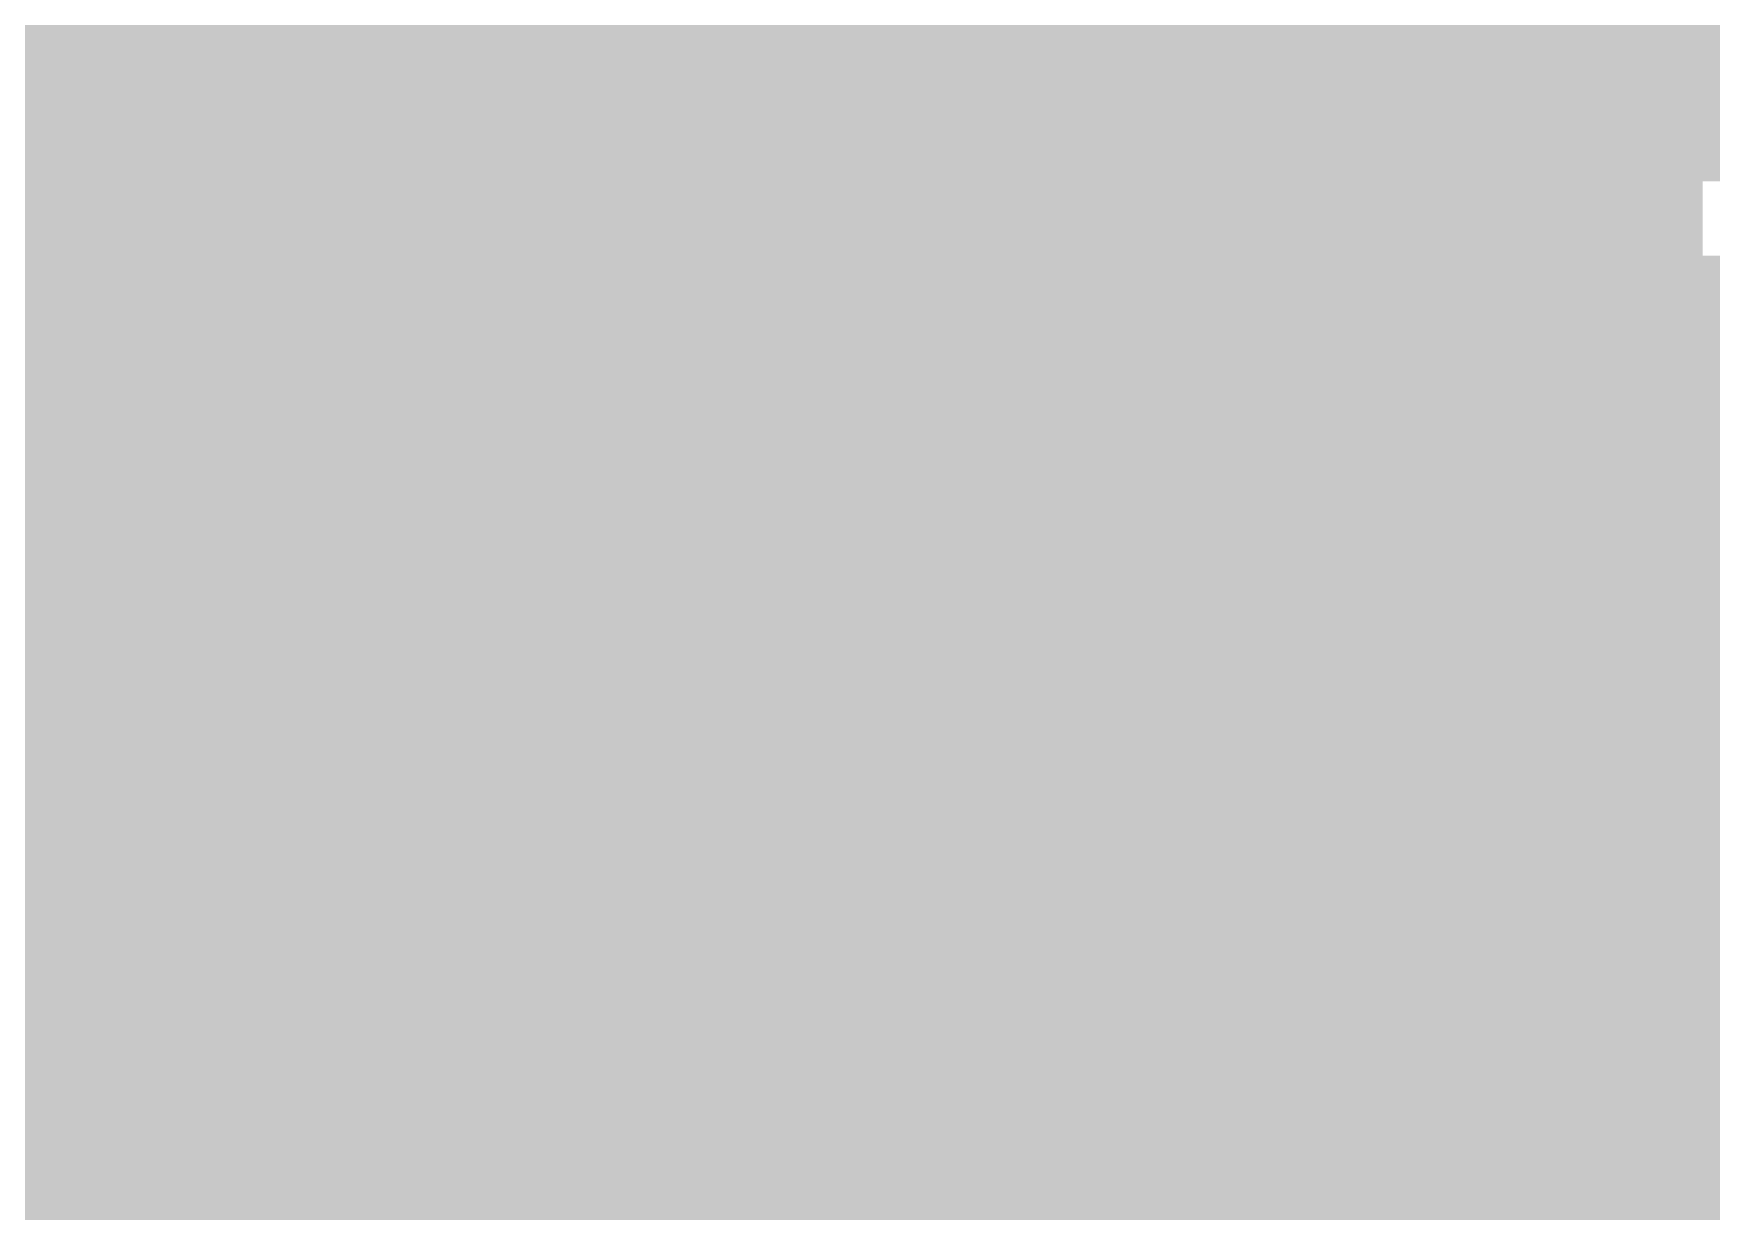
# Model space of a CAD drawing. Extents: x -6 to 196, y -52 to 46.
# Drawn here: x 8.12 to 16.73, y 6.78 to 12.82 of the extents above; entities that cross this region are included whole.
import ezdxf

# ---------------------------------------------------------------- set-up
doc = ezdxf.new("R2010")
doc.units = 0
doc.header["$MEASUREMENT"] = 0
doc.layers.get('0').update_dxf_attribs({"linetype": 'CONTINUOUS'})
for name, color, linetype in [('22-304-1_BOT', 7, 'CONTINUOUS'), ('22-304-1_DRD', 7, 'CONTINUOUS'), ('22-304-1_GND', 6, 'CONTINUOUS'), ('22-304-1_IN1', 4, 'CONTINUOUS'), ('22-304-1_SMB', 3, 'CONTINUOUS'), ('22-304-1_SMT', 5, 'CONTINUOUS'), ('22-304-1_SPT', 10, 'CONTINUOUS'), ('22-304-1_SST', 14, 'CONTINUOUS'), ('22-304-1_TOP', 9, 'CONTINUOUS'), ('THRUHOLE_TAP', 13, 'CONTINUOUS')]:
    doc.layers.add(name, color=color, linetype=linetype)

# ---------------------------------------------------------------- blocks, each defined once
blk = doc.blocks.new('ROUND_52')
at = {"const_width": 0.35052}
blk.add_lwpolyline([(-0.17526, 0, 1), (0.17526, 0, 1)], format="xyb", close=True, dxfattribs=at)
blk = doc.blocks.new('ROUND_57')
at = {"const_width": 0.35052}
blk.add_lwpolyline([(-0.17526, 0, 1), (0.17526, 0, 1)], format="xyb", close=True, dxfattribs=at)
blk = doc.blocks.new('ROUND_81')
at = {"const_width": 0.50038}
blk.add_lwpolyline([(-0.25019, 0, 1), (0.25019, 0, 1)], format="xyb", close=True, dxfattribs=at)
blk = doc.blocks.new('ROUND_82')
at = {"const_width": 0.50038}
blk.add_lwpolyline([(-0.25019, 0, 1), (0.25019, 0, 1)], format="xyb", close=True, dxfattribs=at)
blk = doc.blocks.new('ROUND_86')
at = {"const_width": 0.50038}
blk.add_lwpolyline([(-0.25019, 0, 1), (0.25019, 0, 1)], format="xyb", close=True, dxfattribs=at)
blk = doc.blocks.new('RECTANGLE_38')
blk.add_solid([(2.16027, 1.49987), (2.16027, -1.49987), (-2.16027, 1.49987), (-2.16027, -1.49987)])
blk = doc.blocks.new('RECTANGLE_39')
blk.add_solid([(0.22479, 0.82423), (0.22479, -0.82423), (-0.22479, 0.82423), (-0.22479, -0.82423)])
blk = doc.blocks.new('ROUND_88')
at = {"const_width": 0.10033}
blk.add_lwpolyline([(-0.050164, 0, 1), (0.050164, 0, 1)], format="xyb", close=True, dxfattribs=at)

msp = doc.modelspace()

# ---------------------------------------------------------------- linework, layer by layer
at = {"layer": '22-304-1_BOT', "const_width": 0.254}
for points in [[(15.9512, 43.942), (15.9512, -4.064)], [(16.1798, 43.942), (16.1798, -4.064)], [(16.4084, 43.942), (16.4084, -4.064)], [(13.4366, 38.58514), (13.4366, -1.46304)], [(13.6652, 38.58006), (13.6652, -1.46304)], [(13.8938, 38.61308), (13.8938, -1.46304)], [(14.1224, 32.67202), (14.1224, 6.2611)], [(14.351, 32.51962), (14.351, 6.5278)], [(16.51, 31.877), (16.51, -4.064)], [(9.0932, 23.66264), (9.0932, -1.49098)], [(8.8646, 23.42642), (8.8646, -1.57226)], [(14.5796, 20.04568), (14.5796, 6.62686)], [(13.208, 19.87296), (13.208, -1.46304)], [(10.4648, 19.72818), (10.4648, -1.90754)], [(15.7226, 19.71802), (15.7226, -4.064)], [(14.8082, 19.6723), (14.8082, 6.63956)], [(9.3218, 19.51736), (9.3218, -1.46304)], [(10.2362, 19.51736), (10.2362, -1.95072)], [(15.0368, 19.54784), (15.0368, 6.57352)], [(15.2654, 19.51736), (15.2654, 6.38556)], [(15.494, 19.56562), (15.494, -4.064)], [(9.5504, 19.37766), (9.5504, -1.4859)], [(9.779, 19.33956), (9.779, -1.55956)], [(10.0076, 19.37766), (10.0076, -1.69926)], [(12.9794, 16.09344), (12.9794, -1.46304)], [(12.065, 15.9512), (12.065, 6.25094)], [(12.7508, 15.90548), (12.7508, 5.969)], [(12.2936, 15.8496), (12.2936, 6.25602)], [(12.5222, 15.8369), (12.5222, 6.17728)], [(8.636, 15.68196), (8.636, 6.03504)], [(10.6934, 15.58036), (10.6934, -1.6764)], [(8.4074, 15.51178), (8.4074, 6.20268)], [(8.1788, 15.45336), (8.1788, 6.2611)], [(11.8364, 15.45844), (11.8364, 6.16204)], [(10.922, 15.3162), (10.922, -1.54686)], [(11.1506, 15.2146), (11.1506, -1.47828)], [(11.6078, 15.27048), (11.6078, 5.92836)], [(11.3792, 15.2019), (11.3792, -1.46558)], [(16.51, 12.8524), (-3.937, 12.8524)], [(16.51, 12.6238), (-3.937, 12.6238)], [(16.51, 12.3952), (-3.937, 12.3952)], [(16.51, 12.1666), (-3.937, 12.1666)], [(16.51, 11.938), (-3.937, 11.938)], [(16.51, 11.7094), (-3.937, 11.7094)], [(16.51, 11.4808), (-3.937, 11.4808)], [(16.51, 11.2522), (-3.937, 11.2522)], [(16.51, 11.0236), (-3.937, 11.0236)], [(16.51, 10.795), (-3.937, 10.795)], [(16.51, 10.5664), (-3.937, 10.5664)], [(16.51, 10.3378), (-3.937, 10.3378)], [(16.51, 10.1092), (-3.937, 10.1092)], [(16.51, 9.8806), (-3.937, 9.8806)], [(16.51, 9.652), (-3.937, 9.652)], [(16.51, 9.4234), (-3.937, 9.4234)], [(16.51, 9.1948), (-3.937, 9.1948)], [(16.51, 8.9662), (-3.937, 8.9662)], [(16.51, 8.7376), (-3.937, 8.7376)], [(16.51, 8.509), (-3.937, 8.509)], [(16.51, 8.2804), (-3.937, 8.2804)], [(16.51, 8.0518), (-3.937, 8.0518)], [(16.51, 7.8232), (-3.937, 7.8232)], [(16.51, 7.5946), (-3.937, 7.5946)], [(16.51, 7.366), (-3.937, 7.366)], [(16.51, 7.1374), (-3.937, 7.1374)], [(16.51, 6.9088), (5.4737, 6.9088)], [(16.51, 6.6802), (5.6515, 6.6802)]]:
    msp.add_lwpolyline(points, dxfattribs=at)
at = {"layer": '22-304-1_DRD', "const_width": 0.254}
for points in [[(8.128, 12.446), (7.747, 12.065)], [(8.636, 12.446), (8.128, 12.446)], [(9.017, 12.065), (8.636, 12.446)], [(9.779, 12.446), (9.398, 12.065)], [(10.287, 12.446), (9.779, 12.446)], [(10.668, 12.065), (10.287, 12.446)], [(11.557, 12.446), (11.176, 12.065)], [(12.065, 12.446), (11.557, 12.446)], [(12.446, 12.065), (12.065, 12.446)], [(13.081, 12.446), (12.7, 12.065)], [(13.589, 12.446), (13.081, 12.446)], [(13.97, 12.065), (13.589, 12.446)], [(14.605, 12.446), (14.224, 12.065)], [(15.113, 12.446), (14.605, 12.446)], [(15.494, 12.065), (15.113, 12.446)], [(9.017, 11.557), (9.017, 12.065)], [(9.398, 12.065), (9.398, 11.557)], [(10.668, 11.557), (10.668, 12.065)], [(11.176, 12.065), (11.176, 11.557)], [(12.446, 11.557), (12.446, 12.065)], [(12.7, 12.065), (12.7, 11.557)], [(13.97, 11.557), (13.97, 12.065)], [(14.224, 12.065), (14.224, 11.557)], [(15.494, 11.557), (15.494, 12.065)], [(7.747, 11.557), (8.128, 11.176)], [(8.636, 11.176), (9.017, 11.557)], [(9.398, 11.557), (9.779, 11.176)], [(10.287, 11.176), (10.668, 11.557)], [(11.176, 11.557), (11.557, 11.176)], [(12.065, 11.176), (12.446, 11.557)], [(12.7, 11.557), (13.081, 11.176)], [(13.589, 11.176), (13.97, 11.557)], [(14.224, 11.557), (14.605, 11.176)], [(15.113, 11.176), (15.494, 11.557)], [(8.128, 11.176), (8.636, 11.176)], [(9.779, 11.176), (10.287, 11.176)], [(11.557, 11.176), (12.065, 11.176)], [(13.081, 11.176), (13.589, 11.176)], [(14.605, 11.176), (15.113, 11.176)], [(8.128, 10.414), (7.747, 10.033)], [(8.636, 10.414), (8.128, 10.414)], [(9.017, 10.033), (8.636, 10.414)], [(9.779, 10.414), (9.398, 10.033)], [(10.287, 10.414), (9.779, 10.414)], [(10.668, 10.033), (10.287, 10.414)], [(11.557, 10.414), (11.176, 10.033)], [(12.065, 10.414), (11.557, 10.414)], [(12.446, 10.033), (12.065, 10.414)], [(13.081, 10.414), (12.7, 10.033)], [(13.589, 10.414), (13.081, 10.414)], [(13.97, 10.033), (13.589, 10.414)], [(14.605, 10.414), (14.224, 10.033)], [(15.113, 10.414), (14.605, 10.414)], [(15.494, 10.033), (15.113, 10.414)], [(9.017, 9.525), (9.017, 10.033)], [(9.398, 10.033), (9.398, 9.525)], [(10.668, 9.525), (10.668, 10.033)], [(11.176, 10.033), (11.176, 9.525)], [(12.446, 9.525), (12.446, 10.033)], [(12.7, 10.033), (12.7, 9.525)], [(13.97, 9.525), (13.97, 10.033)], [(14.224, 10.033), (14.224, 9.525)], [(15.494, 9.525), (15.494, 10.033)], [(7.747, 9.525), (8.128, 9.144)], [(8.636, 9.144), (9.017, 9.525)], [(9.398, 9.525), (9.779, 9.144)], [(10.287, 9.144), (10.668, 9.525)], [(11.176, 9.525), (11.557, 9.144)], [(12.065, 9.144), (12.446, 9.525)], [(12.7, 9.525), (13.081, 9.144)], [(13.589, 9.144), (13.97, 9.525)], [(14.224, 9.525), (14.605, 9.144)], [(15.113, 9.144), (15.494, 9.525)], [(8.128, 9.144), (8.636, 9.144)], [(9.779, 9.144), (10.287, 9.144)], [(11.557, 9.144), (12.065, 9.144)], [(13.081, 9.144), (13.589, 9.144)], [(14.605, 9.144), (15.113, 9.144)], [(14.351, 8.37946), (13.97, 7.99846)], [(14.859, 8.37946), (14.351, 8.37946)], [(15.24, 7.99846), (14.859, 8.37946)], [(13.97, 7.99846), (13.97, 7.49046)], [(15.24, 7.49046), (15.24, 7.99846)], [(13.97, 7.49046), (14.351, 7.10946)], [(14.859, 7.10946), (15.24, 7.49046)], [(14.351, 7.10946), (14.859, 7.10946)]]:
    msp.add_lwpolyline(points, dxfattribs=at)
at = {"layer": '22-304-1_IN1', "const_width": 0.254}
for points in [[(8.1788, 14.04874), (8.1788, 12.45616)], [(8.4074, 14.04874), (8.4074, 12.48664)], [(8.636, 14.04874), (8.636, 12.43838)], [(8.8646, 14.04874), (8.8646, 12.28344)], [(9.0932, 14.04874), (9.0932, 4.318)], [(9.3218, 14.04874), (9.3218, 4.318)], [(9.5504, 14.04874), (9.5504, 12.28344)], [(9.779, 14.04874), (9.779, 12.43838)], [(10.0076, 14.04874), (10.0076, 12.48664)], [(10.2362, 14.04874), (10.2362, 12.45616)], [(10.414, 14.04874), (10.414, 12.3698)], [(11.176, 14.04874), (11.176, 12.192)], [(11.4046, 14.04874), (11.4046, 12.35202)], [(11.6332, 14.04874), (11.6332, 12.46378)], [(11.8618, 14.04874), (11.8618, 12.4841)], [(12.0904, 14.04874), (12.0904, 12.42568)], [(12.319, 14.04874), (12.319, 12.25804)], [(12.5476, 14.04874), (12.5476, 12.192)], [(12.7762, 14.04874), (12.7762, 12.192)], [(13.0048, 14.04874), (13.0048, 12.40028)], [(13.2334, 14.04874), (13.2334, 12.47902)], [(13.462, 14.04874), (13.462, 12.47394)], [(13.6906, 14.04874), (13.6906, 12.38504)], [(13.9192, 14.04874), (13.9192, 12.192)], [(14.1478, 14.04874), (14.1478, 12.192)], [(14.3764, 14.04874), (14.3764, 12.28344)], [(14.605, 14.04874), (14.605, 12.43838)], [(14.8336, 14.04874), (14.8336, 12.48664)], [(15.0622, 14.04874), (15.0622, 12.45616)], [(15.2908, 14.04874), (15.2908, 12.3317)], [(15.5194, 14.04874), (15.5194, 12.192)], [(15.748, 14.04874), (15.748, 12.192)], [(15.9766, 14.04874), (15.9766, 12.192)], [(16.2052, 14.04874), (16.2052, 12.192)], [(16.4338, 14.04874), (16.4338, 12.192)], [(16.6624, 14.04874), (16.6624, 12.192)], [(71.74484, 12.9032), (11.176, 12.9032)], [(10.414, 12.7762), (-3.937, 12.7762)], [(23.83536, 12.6746), (11.176, 12.6746)], [(10.414, 12.5476), (-3.937, 12.5476)], [(11.57732, 12.446), (11.176, 12.446)], [(13.10132, 12.446), (12.04468, 12.446)], [(14.62532, 12.446), (13.56868, 12.446)], [(23.5712, 12.446), (15.09268, 12.446)], [(9.58596, 12.319), (8.82904, 12.319)], [(11.26998, 12.2174), (11.176, 12.2174)], [(11.2522, 12.192), (11.176, 12.192)], [(12.79398, 12.2174), (12.35202, 12.2174)], [(12.7762, 12.192), (12.3698, 12.192)], [(14.31798, 12.2174), (13.87602, 12.2174)], [(14.3002, 12.192), (13.8938, 12.192)], [(23.4696, 12.2174), (15.40002, 12.2174)], [(19.685, 12.192), (15.4178, 12.192)], [(9.41578, 12.0904), (8.99668, 12.0904)], [(9.35736, 11.8618), (9.0551, 11.8618)], [(9.38022, 11.6332), (9.03478, 11.6332)], [(11.18362, 11.557), (10.66038, 11.557)], [(10.6934, 11.557), (10.6934, 9.92632)], [(10.922, 11.557), (10.922, 4.318)], [(11.1506, 11.557), (11.1506, 9.92632)], [(12.70762, 11.557), (12.43838, 11.557)], [(12.5222, 11.557), (12.5222, 4.318)], [(14.23162, 11.557), (13.96238, 11.557)], [(14.1224, 11.557), (14.1224, 8.21944)], [(18.669, 11.557), (15.48638, 11.557)], [(15.494, 11.557), (15.494, 10.01268)], [(15.7226, 11.557), (15.7226, 6.39826)], [(15.9512, 11.557), (15.9512, 6.39826)], [(16.1798, 11.557), (16.1798, 6.39826)], [(16.4084, 11.557), (16.4084, 6.39826)], [(16.637, 11.557), (16.637, 6.39826)], [(12.7508, 11.47064), (12.7508, 10.11936)], [(13.8938, 11.43), (13.8938, 10.16)], [(8.8646, 11.33602), (8.8646, 10.25144)], [(9.49198, 11.4046), (8.92302, 11.4046)], [(9.5504, 11.33602), (9.5504, 10.25144)], [(11.26998, 11.4046), (10.57402, 11.4046)], [(12.2936, 11.33602), (12.2936, 10.25144)], [(12.79398, 11.4046), (12.35202, 11.4046)], [(14.31798, 11.4046), (13.87602, 11.4046)], [(14.351, 11.36396), (14.351, 10.22604)], [(18.669, 11.4046), (15.40002, 11.4046)], [(10.4648, 11.2903), (10.4648, 10.2997)], [(11.3792, 11.2903), (11.3792, 10.2997)], [(15.2654, 11.26998), (15.2654, 10.32002)], [(8.14832, 11.176), (6.83768, 11.176)], [(8.1788, 11.16584), (8.1788, 10.42416)], [(9.79932, 11.176), (8.61568, 11.176)], [(8.636, 11.18362), (8.636, 10.40638)], [(9.779, 11.18362), (9.779, 10.40638)], [(10.2362, 11.16584), (10.2362, 10.42416)], [(11.57732, 11.176), (10.26668, 11.176)], [(11.6078, 11.16584), (11.6078, 10.42416)], [(13.10132, 11.176), (12.04468, 11.176)], [(12.065, 11.18362), (12.065, 10.40638)], [(12.9794, 11.23442), (12.9794, 10.35304)], [(14.62532, 11.176), (13.56868, 11.176)], [(13.6652, 11.21918), (13.6652, 10.36828)], [(14.5796, 11.19378), (14.5796, 10.39368)], [(15.0368, 11.15822), (15.0368, 10.43178)], [(18.669, 11.176), (15.09268, 11.176)], [(8.4074, 11.13536), (8.4074, 10.45464)], [(10.0076, 11.13536), (10.0076, 10.45464)], [(11.8364, 11.13536), (11.8364, 10.45464)], [(13.208, 11.14552), (13.208, 10.44194)], [(13.4366, 11.14298), (13.4366, 10.44702)], [(14.8082, 11.13536), (14.8082, 10.4521)], [(18.669, 10.9474), (2.75844, 10.9474)], [(18.669, 10.7188), (-3.937, 10.7188)], [(18.669, 10.4902), (-3.937, 10.4902)], [(9.55802, 10.2616), (8.85444, 10.2616)], [(11.33602, 10.2616), (10.50544, 10.2616)], [(12.86002, 10.2616), (12.28344, 10.2616)], [(14.38402, 10.2616), (13.80744, 10.2616)], [(18.669, 10.2616), (15.33144, 10.2616)], [(9.40562, 10.033), (9.00938, 10.033)], [(11.18362, 10.033), (10.66038, 10.033)], [(12.70762, 10.033), (12.43838, 10.033)], [(14.23162, 10.033), (13.96238, 10.033)], [(18.669, 10.033), (15.48638, 10.033)], [(9.35736, 9.8044), (9.05764, 9.8044)], [(11.13536, 9.8044), (10.70864, 9.8044)], [(12.65936, 9.8044), (12.48664, 9.8044)], [(14.18336, 9.8044), (14.01064, 9.8044)], [(18.669, 9.8044), (15.53464, 9.8044)], [(10.6934, 9.63168), (10.6934, 4.318)], [(11.1506, 9.63168), (11.1506, 4.318)], [(9.38784, 9.5758), (9.02716, 9.5758)], [(11.16584, 9.5758), (10.67816, 9.5758)], [(12.68984, 9.5758), (12.45616, 9.5758)], [(14.21384, 9.5758), (13.98016, 9.5758)], [(15.494, 9.54532), (15.494, 6.39826)], [(18.669, 9.5758), (15.50416, 9.5758)], [(12.7508, 9.43864), (12.7508, 4.318)], [(13.8938, 9.398), (13.8938, 4.318)], [(8.8646, 9.30402), (8.8646, 4.318)], [(9.5123, 9.3472), (8.9027, 9.3472)], [(9.5504, 9.30402), (9.5504, 4.318)], [(11.2903, 9.3472), (10.5537, 9.3472)], [(12.2936, 9.30402), (12.2936, 4.318)], [(12.8143, 9.3472), (12.3317, 9.3472)], [(14.3383, 9.3472), (13.8557, 9.3472)], [(14.351, 9.33196), (14.351, 8.37184)], [(18.669, 9.3472), (15.3797, 9.3472)], [(10.4648, 9.2583), (10.4648, 4.318)], [(11.3792, 9.2583), (11.3792, 4.318)], [(12.9794, 9.20242), (12.9794, 4.318)], [(13.6652, 9.18718), (13.6652, 4.318)], [(15.2654, 9.23798), (15.2654, 7.89178)], [(8.23468, 9.1186), (6.75132, 9.1186)], [(8.1788, 9.13384), (8.1788, 4.318)], [(8.4074, 9.10336), (8.4074, 4.318)], [(9.88568, 9.1186), (8.52932, 9.1186)], [(8.636, 9.15162), (8.636, 4.318)], [(9.779, 9.15162), (9.779, 4.318)], [(10.0076, 9.10336), (10.0076, 4.318)], [(11.66368, 9.1186), (10.18032, 9.1186)], [(10.2362, 9.13384), (10.2362, 4.318)], [(11.6078, 9.13384), (11.6078, 4.318)], [(11.8364, 9.10336), (11.8364, 4.318)], [(13.18768, 9.1186), (11.95832, 9.1186)], [(12.065, 9.15162), (12.065, 4.318)], [(13.208, 9.11352), (13.208, 4.318)], [(13.4366, 9.11098), (13.4366, 4.318)], [(14.71168, 9.1186), (13.48232, 9.1186)], [(14.5796, 9.16178), (14.5796, 8.4201)], [(14.8082, 9.10336), (14.8082, 8.38962)], [(18.669, 9.1186), (15.00632, 9.1186)], [(15.0368, 9.12622), (15.0368, 8.26516)], [(18.669, 8.89), (-3.937, 8.89)], [(18.669, 8.6614), (3.44932, 8.6614)], [(18.669, 8.4328), (3.8227, 8.4328)], [(14.10716, 8.2042), (6.21284, 8.2042)], [(18.669, 8.2042), (15.10284, 8.2042)], [(13.96746, 7.9756), (6.35, 7.9756)], [(18.669, 7.9756), (15.24, 7.9756)], [(13.92936, 7.747), (6.39064, 7.747)], [(18.669, 7.747), (15.28064, 7.747)], [(15.2654, 7.59714), (15.2654, 6.39826)], [(13.96746, 7.5184), (6.35254, 7.5184)], [(18.669, 7.5184), (15.24254, 7.5184)], [(14.10462, 7.2898), (6.21538, 7.2898)], [(18.669, 7.2898), (15.10538, 7.2898)], [(14.1224, 7.27202), (14.1224, 6.2611)], [(15.0368, 7.22376), (15.0368, 6.57352)], [(14.351, 7.11708), (14.351, 6.5278)], [(18.669, 7.0612), (-3.937, 7.0612)], [(14.5796, 7.06882), (14.5796, 6.62686)], [(14.8082, 7.0993), (14.8082, 6.63956)], [(18.54454, 6.8326), (-3.937, 6.8326)]]:
    msp.add_lwpolyline(points, dxfattribs=at)
for points in [[(8.382, 12.48664, 0.4142136), (7.70636, 11.811)], [(9.05764, 11.811, 0.4142136), (8.382, 12.48664)], [(10.033, 12.48664, 0.4142136), (9.35736, 11.811)], [(10.414, 12.3698, 0.1507309), (10.033, 12.48733)], [(11.811, 12.48664, 0.2479995), (11.25277, 12.19161)], [(12.3698, 12.192, 0.2479989), (11.811, 12.48733)], [(13.335, 12.48664, 0.2479995), (12.77677, 12.19161)], [(13.8938, 12.192, 0.2479989), (13.335, 12.48733)], [(14.859, 12.48664, 0.2479995), (14.30077, 12.19161)], [(15.4178, 12.192, 0.2479989), (14.859, 12.48733)], [(7.70636, 11.811, 0.4142136), (8.382, 11.13536)], [(8.382, 11.13536, 0.4142136), (9.05764, 11.811)], [(9.35736, 11.811, 0.4142136), (10.033, 11.13536)], [(10.033, 11.13536, 0.3055354), (10.66038, 11.557)], [(11.18362, 11.557, 0.3055359), (11.811, 11.13536)], [(11.811, 11.13536, 0.3055354), (12.43838, 11.557)], [(12.70762, 11.557, 0.3055359), (13.335, 11.13536)], [(13.335, 11.13536, 0.3055354), (13.96238, 11.557)], [(14.23162, 11.557, 0.3055359), (14.859, 11.13536)], [(14.859, 11.13536, 0.3055354), (15.48638, 11.557)], [(8.382, 10.45464, 0.4142136), (7.70636, 9.779)], [(9.05764, 9.779, 0.4142136), (8.382, 10.45464)], [(10.033, 10.45464, 0.4142136), (9.35736, 9.779)], [(10.70864, 9.779, 0.4142136), (10.033, 10.45464)], [(11.811, 10.45464, 0.4142136), (11.13536, 9.779)], [(12.48664, 9.779, 0.4142136), (11.811, 10.45464)], [(13.335, 10.45464, 0.4142136), (12.65936, 9.779)], [(14.01064, 9.779, 0.4142136), (13.335, 10.45464)], [(14.859, 10.45464, 0.4142136), (14.18336, 9.779)], [(15.53464, 9.779, 0.4142136), (14.859, 10.45464)], [(7.70636, 9.779, 0.4142136), (8.382, 9.10336)], [(8.382, 9.10336, 0.4142136), (9.05764, 9.779)], [(9.35736, 9.779, 0.4142136), (10.033, 9.10336)], [(10.033, 9.10336, 0.4142136), (10.70864, 9.779)], [(11.13536, 9.779, 0.4142136), (11.811, 9.10336)], [(11.811, 9.10336, 0.4142136), (12.48664, 9.779)], [(12.65936, 9.779, 0.4142136), (13.335, 9.10336)], [(13.335, 9.10336, 0.4142136), (14.01064, 9.779)], [(14.18336, 9.779, 0.4142136), (14.859, 9.10336)], [(14.859, 9.10336, 0.4142136), (15.53464, 9.779)], [(14.605, 8.42264, 0.4142136), (13.92682, 7.74446)], [(15.28064, 7.74446, 0.4142136), (14.605, 8.4201)], [(13.92936, 7.74446, 0.4142136), (14.605, 7.06882)], [(14.605, 7.06882, 0.4142136), (15.28064, 7.74446)]]:
    msp.add_lwpolyline(points, format="xyb", dxfattribs=at)
at = {"layer": '22-304-1_SMB', "const_width": 0.254}
for points in [[(15.875, 14.732), (15.875, 7.239), (4.064, 7.239), (4.064, 3.937), (-3.175, 3.937)], [(8.128, 14.732), (8.128, 7.239)], [(8.3566, 14.732), (8.3566, 7.239)], [(8.5852, 14.732), (8.5852, 7.239)], [(8.8138, 14.732), (8.8138, 7.239)], [(9.0424, 14.732), (9.0424, 7.239)], [(9.271, 14.732), (9.271, 7.239)], [(9.4996, 14.732), (9.4996, 7.239)], [(9.7282, 14.732), (9.7282, 7.239)], [(9.9568, 14.732), (9.9568, 7.239)], [(10.1854, 14.732), (10.1854, 7.239)], [(10.414, 14.732), (10.414, 7.239)], [(10.6426, 14.732), (10.6426, 7.239)], [(10.8712, 14.732), (10.8712, 7.239)], [(11.0998, 14.732), (11.0998, 7.239)], [(11.3284, 14.732), (11.3284, 7.239)], [(11.557, 14.732), (11.557, 7.239)], [(11.7856, 14.732), (11.7856, 7.239)], [(12.0142, 14.732), (12.0142, 7.239)], [(12.2428, 14.732), (12.2428, 7.239)], [(12.4714, 14.732), (12.4714, 7.239)], [(12.7, 14.732), (12.7, 7.239)], [(12.9286, 14.732), (12.9286, 7.239)], [(13.1572, 14.732), (13.1572, 7.239)], [(13.3858, 14.732), (13.3858, 7.239)], [(13.6144, 14.732), (13.6144, 7.239)], [(13.843, 14.732), (13.843, 7.239)], [(14.0716, 14.732), (14.0716, 7.239)], [(14.3002, 14.732), (14.3002, 7.239)], [(14.5288, 14.732), (14.5288, 7.239)], [(14.7574, 14.732), (14.7574, 7.239)], [(14.986, 14.732), (14.986, 7.239)], [(15.2146, 14.732), (15.2146, 7.239)], [(15.4432, 14.732), (15.4432, 7.239)], [(15.6718, 14.732), (15.6718, 7.239)], [(15.875, 12.7254), (-3.175, 12.7254)], [(15.875, 12.4968), (-3.175, 12.4968)], [(15.875, 12.2682), (-3.175, 12.2682)], [(15.875, 12.0396), (-3.175, 12.0396)], [(15.875, 11.811), (-3.175, 11.811)], [(15.875, 11.5824), (-3.175, 11.5824)], [(15.875, 11.3538), (-3.175, 11.3538)], [(15.875, 11.1252), (-3.175, 11.1252)], [(15.875, 10.8966), (-3.175, 10.8966)], [(15.875, 10.668), (-3.175, 10.668)], [(15.875, 10.4394), (-3.175, 10.4394)], [(15.875, 10.2108), (-3.175, 10.2108)], [(15.875, 9.9822), (-3.175, 9.9822)], [(15.875, 9.7536), (-3.175, 9.7536)], [(15.875, 9.525), (-3.175, 9.525)], [(15.875, 9.2964), (-3.175, 9.2964)], [(15.875, 9.0678), (-3.175, 9.0678)], [(15.875, 8.8392), (-3.175, 8.8392)], [(15.875, 8.6106), (-3.175, 8.6106)], [(15.875, 8.382), (-3.175, 8.382)], [(15.875, 8.1534), (-3.175, 8.1534)], [(15.875, 7.9248), (-3.175, 7.9248)], [(15.875, 7.6962), (-3.175, 7.6962)], [(15.875, 7.4676), (-3.175, 7.4676)]]:
    msp.add_lwpolyline(points, dxfattribs=at)
at = {"layer": '22-304-1_SMT', "const_width": 0.254}
for points in [[(16.129, 12.319), (16.129, 9.271), (4.191, 9.271), (4.191, 7.493), (2.159, 7.493)], [(16.129, 12.319), (5.334, 12.319)], [(8.0772, 12.319), (8.0772, 9.271)], [(8.3058, 12.319), (8.3058, 9.271)], [(8.5344, 12.319), (8.5344, 9.271)], [(8.763, 12.319), (8.763, 9.271)], [(8.9916, 12.319), (8.9916, 9.271)], [(9.2202, 12.319), (9.2202, 9.271)], [(9.4488, 12.319), (9.4488, 9.271)], [(9.6774, 12.319), (9.6774, 9.271)], [(9.906, 12.319), (9.906, 9.271)], [(10.1346, 12.319), (10.1346, 9.271)], [(10.3632, 12.319), (10.3632, 9.271)], [(10.5918, 12.319), (10.5918, 9.271)], [(10.8204, 12.319), (10.8204, 9.271)], [(11.049, 12.319), (11.049, 9.271)], [(11.2776, 12.319), (11.2776, 9.271)], [(11.5062, 12.319), (11.5062, 9.271)], [(11.7348, 12.319), (11.7348, 9.271)], [(11.9634, 12.319), (11.9634, 9.271)], [(12.192, 12.319), (12.192, 9.271)], [(12.4206, 12.319), (12.4206, 9.271)], [(12.6492, 12.319), (12.6492, 9.271)], [(12.8778, 12.319), (12.8778, 9.271)], [(13.1064, 12.319), (13.1064, 9.271)], [(13.335, 12.319), (13.335, 9.271)], [(13.5636, 12.319), (13.5636, 9.271)], [(13.7922, 12.319), (13.7922, 9.271)], [(14.0208, 12.319), (14.0208, 9.271)], [(14.2494, 12.319), (14.2494, 9.271)], [(14.478, 12.319), (14.478, 9.271)], [(14.7066, 12.319), (14.7066, 9.271)], [(14.9352, 12.319), (14.9352, 9.271)], [(15.1638, 12.319), (15.1638, 9.271)], [(15.3924, 12.319), (15.3924, 9.271)], [(15.621, 12.319), (15.621, 9.271)], [(15.8496, 12.319), (15.8496, 9.271)], [(16.0782, 12.319), (16.0782, 9.271)], [(16.129, 12.1666), (-3.683, 12.1666)], [(16.129, 11.938), (-3.683, 11.938)], [(16.129, 11.7094), (-3.683, 11.7094)], [(16.129, 11.4808), (-3.683, 11.4808)], [(16.129, 11.2522), (-3.683, 11.2522)], [(16.129, 11.0236), (-3.683, 11.0236)], [(16.129, 10.795), (-3.683, 10.795)], [(16.129, 10.5664), (-3.683, 10.5664)], [(16.129, 10.3378), (-3.683, 10.3378)], [(16.129, 10.1092), (-3.683, 10.1092)], [(16.129, 9.8806), (-3.683, 9.8806)], [(16.129, 9.652), (-3.683, 9.652)], [(16.129, 9.4234), (-3.683, 9.4234)]]:
    msp.add_lwpolyline(points, dxfattribs=at)
at = {"layer": '22-304-1_SST'}
for points, const_width in [([(5.93598, 6.57098), (14.38402, 6.57098), (14.38402, 12.09548), (14.0589, 12.4206), (14.38402, 12.74572), (14.38402, 14.6939), (14.0589, 15.01902), (5.93598, 15.01902), (5.93598, 6.57098)], 0.20066), ([(16.00962, 12.62888), (16.00962, 13.64488), (15.89024, 13.4747)], 0.1524), ([(15.40764, 12.79906), (15.34922, 12.62888), (14.99362, 12.62888), (14.93266, 12.79906), (14.93266, 13.4747), (14.99362, 13.64488), (15.34922, 13.64488), (15.40764, 13.4747)], 0.1524), ([(16.55064, 13.13688), (16.90624, 13.13688), (16.96466, 12.9667), (16.96466, 12.79906), (16.90624, 12.62888), (16.55064, 12.62888), (16.49222, 12.79906), (16.49222, 12.9667), (16.72844, 13.64488)], 0.1524), ([(16.12646, 12.62888), (15.89024, 12.62888)], 0.1524), ([(16.37284, 7.78002), (15.52702, 7.78002), (15.35684, 7.83844), (15.35684, 8.19404), (15.52702, 8.255), (16.37284, 8.255)], 0.1524), ([(15.35684, 7.29742), (16.37284, 6.94182), (16.37284, 7.4168)], 0.1524)]:
    msp.add_lwpolyline(points, dxfattribs=dict(at, const_width=const_width))
at = {"layer": '22-304-1_TOP'}
for points, const_width in [([(14.28496, 13.081), (14.28496, 12.69238)], 0.254), ([(14.351, 13.081), (14.351, 6.5278)], 0.254), ([(14.5796, 13.081), (14.5796, 6.62686)], 0.254), ([(14.8082, 13.081), (14.8082, 6.63956)], 0.254), ([(15.0368, 13.081), (15.0368, 6.57352)], 0.254), ([(15.2654, 13.081), (15.2654, 6.38556)], 0.254), ([(15.494, 13.081), (15.494, -4.064)], 0.254), ([(15.7226, 13.081), (15.7226, -4.064)], 0.254), ([(15.9512, 13.081), (15.9512, -4.064)], 0.254), ([(16.1798, 13.081), (16.1798, -4.064)], 0.254), ([(16.4084, 13.081), (16.4084, -4.064)], 0.254), ([(16.56334, 13.081), (16.56334, -3.937)], 0.254), ([(16.56334, 12.8524), (14.28496, 12.8524)], 0.254), ([(16.56334, 12.6238), (-3.937, 12.6238)], 0.254), ([(8.43534, 12.69238), (7.98322, 12.69238)], 0.254), ([(8.1788, 12.69238), (8.1788, 8.89762)], 0.254), ([(8.4074, 12.69238), (8.4074, 8.89762)], 0.254), ([(8.63346, 12.69238), (8.43534, 12.69238)], 0.254), ([(9.08558, 12.69238), (8.63346, 12.69238)], 0.254), ([(8.636, 12.69238), (8.636, 8.89762)], 0.254), ([(8.8646, 12.69238), (8.8646, 8.89762)], 0.254), ([(9.2837, 12.69238), (9.08558, 12.69238)], 0.254), ([(9.0932, 12.69238), (9.0932, 8.89762)], 0.254), ([(9.73582, 12.69238), (9.2837, 12.69238)], 0.254), ([(9.3218, 12.69238), (9.3218, 8.89762)], 0.254), ([(9.5504, 12.69238), (9.5504, 8.89762)], 0.254), ([(9.93394, 12.69238), (9.73582, 12.69238)], 0.254), ([(9.779, 12.69238), (9.779, 8.89762)], 0.254), ([(10.38606, 12.69238), (9.93394, 12.69238)], 0.254), ([(10.0076, 12.69238), (10.0076, 8.89762)], 0.254), ([(10.2362, 12.69238), (10.2362, 8.89762)], 0.254), ([(10.58418, 12.69238), (10.38606, 12.69238)], 0.254), ([(10.4648, 12.69238), (10.4648, 8.89762)], 0.254), ([(11.0363, 12.69238), (10.58418, 12.69238)], 0.254), ([(10.6934, 12.69238), (10.6934, 8.89762)], 0.254), ([(10.922, 12.69238), (10.922, 8.89762)], 0.254), ([(11.23442, 12.69238), (11.0363, 12.69238)], 0.254), ([(11.1506, 12.69238), (11.1506, 8.89762)], 0.254), ([(11.68654, 12.69238), (11.23442, 12.69238)], 0.254), ([(11.3792, 12.69238), (11.3792, 8.89762)], 0.254), ([(11.6078, 12.69238), (11.6078, 8.89762)], 0.254), ([(11.88466, 12.69238), (11.68654, 12.69238)], 0.254), ([(11.8364, 12.69238), (11.8364, 8.89762)], 0.254), ([(12.33678, 12.69238), (11.88466, 12.69238)], 0.254), ([(12.065, 12.69238), (12.065, 8.89762)], 0.254), ([(12.2936, 12.69238), (12.2936, 8.89762)], 0.254), ([(12.53236, 12.69238), (12.33678, 12.69238)], 0.254), ([(12.5222, 12.69238), (12.5222, 8.89762)], 0.254), ([(12.98702, 12.69238), (12.53236, 12.69238)], 0.254), ([(12.7508, 12.69238), (12.7508, 8.89762)], 0.254), ([(12.9794, 12.69238), (12.9794, 8.89762)], 0.254), ([(13.1826, 12.69238), (12.98702, 12.69238)], 0.254), ([(13.63472, 12.69238), (13.1826, 12.69238)], 0.254), ([(13.208, 12.69238), (13.208, 8.89762)], 0.254), ([(13.4366, 12.69238), (13.4366, 8.89762)], 0.254), ([(14.28496, 12.69238), (13.63472, 12.69238)], 0.254), ([(13.6652, 12.69238), (13.6652, 8.89762)], 0.254), ([(13.8938, 12.69238), (13.8938, 8.89762)], 0.254), ([(14.1224, 12.69238), (14.1224, 8.89762)], 0.254), ([(16.56334, 12.3952), (-3.937, 12.3952)], 0.254), ([(16.56334, 12.1666), (-3.937, 12.1666)], 0.254), ([(16.56334, 11.938), (-3.937, 11.938)], 0.254), ([(16.56334, 11.7094), (-3.937, 11.7094)], 0.254), ([(16.56334, 11.4808), (-3.937, 11.4808)], 0.254), ([(16.56334, 11.2522), (-3.937, 11.2522)], 0.254), ([(16.56334, 11.0236), (-3.937, 11.0236)], 0.254), ([(16.56334, 10.795), (-3.937, 10.795)], 0.254), ([(6.58622, 7.74446), (6.58622, 10.26922), (7.112, 10.795), (10.16, 10.795)], 0.2032), ([(13.73378, 7.74446), (13.73378, 10.01522), (12.954, 10.795), (10.16, 10.795)], 0.2032), ([(16.56334, 10.5664), (-3.937, 10.5664)], 0.254), ([(16.56334, 10.3378), (-3.937, 10.3378)], 0.254), ([(16.56334, 10.1092), (-3.937, 10.1092)], 0.254), ([(16.56334, 9.8806), (-3.937, 9.8806)], 0.254), ([(16.56334, 9.652), (-3.937, 9.652)], 0.254), ([(16.56334, 9.4234), (-3.937, 9.4234)], 0.254), ([(16.56334, 9.1948), (-3.937, 9.1948)], 0.254), ([(16.56334, 8.9662), (-3.937, 8.9662)], 0.254), ([(8.43534, 8.89762), (7.98322, 8.89762)], 0.254), ([(8.63346, 8.89762), (8.43534, 8.89762)], 0.254), ([(9.08558, 8.89762), (8.63346, 8.89762)], 0.254), ([(9.2837, 8.89762), (9.08558, 8.89762)], 0.254), ([(9.73582, 8.89762), (9.2837, 8.89762)], 0.254), ([(9.93394, 8.89762), (9.73582, 8.89762)], 0.254), ([(10.38606, 8.89762), (9.93394, 8.89762)], 0.254), ([(10.58418, 8.89762), (10.38606, 8.89762)], 0.254), ([(11.0363, 8.89762), (10.58418, 8.89762)], 0.254), ([(11.23442, 8.89762), (11.0363, 8.89762)], 0.254), ([(11.68654, 8.89762), (11.23442, 8.89762)], 0.254), ([(11.88466, 8.89762), (11.68654, 8.89762)], 0.254), ([(12.33678, 8.89762), (11.88466, 8.89762)], 0.254), ([(12.53236, 8.89762), (12.33678, 8.89762)], 0.254), ([(12.98702, 8.89762), (12.53236, 8.89762)], 0.254), ([(13.1826, 8.89762), (12.98702, 8.89762)], 0.254), ([(13.63472, 8.89762), (13.1826, 8.89762)], 0.254), ([(14.28496, 8.89762), (13.63472, 8.89762)], 0.254), ([(13.73378, 8.89762), (13.73378, 7.74446)], 0.254), ([(14.28496, 8.89762), (14.28496, 6.59384)], 0.254), ([(16.56334, 8.7376), (14.28496, 8.7376)], 0.254), ([(16.56334, 8.509), (14.28496, 8.509)], 0.254), ([(16.56334, 8.2804), (14.28496, 8.2804)], 0.254), ([(16.56334, 8.0518), (14.28496, 8.0518)], 0.254), ([(8.128, 5.588), (8.5344, 5.9944), (8.5344, 7.74446)], 0.4318), ([(8.5344, 7.74446), (8.5344, 5.9944), (8.128, 5.588)], 0.4318), ([(8.255, 4.2164), (8.5344, 4.2164), (9.18464, 4.86664), (9.18464, 7.74446)], 0.4318), ([(9.3345, -2.54), (9.3345, -2.2225), (9.83488, -1.72212), (9.83488, 7.74446)], 0.4318), ([(10.48512, 7.74446), (10.48512, -1.6891), (11.33602, -2.54)], 0.4318), ([(12.7, 4.2164), (12.0396, 4.2164), (11.13536, 5.12064), (11.13536, 7.74446)], 0.4318), ([(12.192, 5.588), (11.7856, 5.9944), (11.7856, 7.74446), (11.7856, 5.9944), (12.192, 5.588)], 0.4318), ([(12.43584, 7.74446), (12.43584, 6.74116), (14.351, 4.826), (14.351, -0.127), (13.335, -1.143), (13.335, -2.54)], 0.4318), ([(16.56334, 7.8232), (14.28496, 7.8232)], 0.254), ([(14.732, 5.969), (13.97, 5.969), (13.08354, 6.85292), (13.08354, 7.74446)], 0.2032), ([(14.28496, 7.74446), (13.73378, 7.74446)], 0.254), ([(13.73378, 7.74446), (14.605, 7.74446)], 0.2032), ([(16.56334, 7.5946), (14.28496, 7.5946)], 0.254), ([(16.56334, 7.366), (14.28496, 7.366)], 0.254), ([(16.56334, 7.1374), (14.28496, 7.1374)], 0.254), ([(16.56334, 6.9088), (14.28496, 6.9088)], 0.254), ([(16.56334, 6.6802), (14.28496, 6.6802)], 0.254)]:
    msp.add_lwpolyline(points, dxfattribs=dict(at, const_width=const_width))

# ---------------------------------------------------------------- block references
at = {"layer": '22-304-1_BOT'}
for name, p in [('ROUND_52', (8.382, 11.811)), ('ROUND_52', (10.033, 11.811)), ('ROUND_52', (11.811, 11.811)), ('ROUND_52', (13.335, 11.811)), ('ROUND_52', (14.859, 11.811)), ('ROUND_52', (8.382, 9.779)), ('ROUND_52', (10.033, 9.779)), ('ROUND_52', (11.811, 9.779)), ('ROUND_52', (13.335, 9.779)), ('ROUND_52', (14.859, 9.779)), ('ROUND_57', (14.605, 7.74446))]:
    msp.add_blockref(name, p, dxfattribs=at)
at = {"layer": '22-304-1_GND'}
for name, p in [('ROUND_81', (8.382, 11.811)), ('ROUND_81', (10.033, 11.811)), ('ROUND_81', (11.811, 11.811)), ('ROUND_82', (13.335, 11.811)), ('ROUND_82', (14.859, 11.811)), ('ROUND_81', (8.382, 9.779)), ('ROUND_81', (10.033, 9.779)), ('ROUND_81', (11.811, 9.779)), ('ROUND_82', (13.335, 9.779)), ('ROUND_82', (14.859, 9.779)), ('ROUND_86', (14.605, 7.74446))]:
    msp.add_blockref(name, p, dxfattribs=at)
at = {"layer": '22-304-1_IN1'}
for name, p in [('ROUND_52', (8.382, 11.811)), ('ROUND_52', (10.033, 11.811)), ('ROUND_52', (11.811, 11.811)), ('ROUND_52', (13.335, 11.811)), ('ROUND_52', (14.859, 11.811)), ('ROUND_52', (8.382, 9.779)), ('ROUND_52', (10.033, 9.779)), ('ROUND_52', (11.811, 9.779)), ('ROUND_52', (13.335, 9.779)), ('ROUND_52', (14.859, 9.779)), ('ROUND_57', (14.605, 7.74446))]:
    msp.add_blockref(name, p, dxfattribs=at)
at = {"layer": '22-304-1_SMT'}
for name, p in [('RECTANGLE_38', (10.16, 10.795)), ('RECTANGLE_39', (8.5344, 7.74446)), ('RECTANGLE_39', (9.18464, 7.74446)), ('RECTANGLE_39', (9.83488, 7.74446)), ('RECTANGLE_39', (10.48512, 7.74446)), ('RECTANGLE_39', (11.13536, 7.74446)), ('RECTANGLE_39', (11.7856, 7.74446)), ('RECTANGLE_39', (12.43584, 7.74446)), ('RECTANGLE_39', (13.08354, 7.74446)), ('RECTANGLE_39', (13.73378, 7.74446))]:
    msp.add_blockref(name, p, dxfattribs=at)
at = {"layer": '22-304-1_SPT'}
for name, p in [('RECTANGLE_38', (10.16, 10.795)), ('RECTANGLE_39', (8.5344, 7.74446)), ('RECTANGLE_39', (9.18464, 7.74446)), ('RECTANGLE_39', (9.83488, 7.74446)), ('RECTANGLE_39', (10.48512, 7.74446)), ('RECTANGLE_39', (11.13536, 7.74446)), ('RECTANGLE_39', (11.7856, 7.74446)), ('RECTANGLE_39', (12.43584, 7.74446)), ('RECTANGLE_39', (13.08354, 7.74446)), ('RECTANGLE_39', (13.73378, 7.74446))]:
    msp.add_blockref(name, p, dxfattribs=at)
at = {"layer": '22-304-1_TOP'}
for name, p in [('RECTANGLE_38', (10.16, 10.795)), ('ROUND_52', (8.382, 11.811)), ('ROUND_52', (10.033, 11.811)), ('ROUND_52', (11.811, 11.811)), ('ROUND_52', (13.335, 11.811)), ('ROUND_52', (14.859, 11.811)), ('ROUND_52', (8.382, 9.779)), ('ROUND_52', (10.033, 9.779)), ('ROUND_52', (11.811, 9.779)), ('ROUND_52', (13.335, 9.779)), ('ROUND_52', (14.859, 9.779)), ('RECTANGLE_39', (8.5344, 7.74446)), ('RECTANGLE_39', (9.18464, 7.74446)), ('RECTANGLE_39', (9.83488, 7.74446)), ('RECTANGLE_39', (10.48512, 7.74446)), ('RECTANGLE_39', (11.13536, 7.74446)), ('RECTANGLE_39', (11.7856, 7.74446)), ('RECTANGLE_39', (12.43584, 7.74446)), ('RECTANGLE_39', (13.08354, 7.74446)), ('RECTANGLE_39', (13.73378, 7.74446)), ('ROUND_57', (14.605, 7.74446))]:
    msp.add_blockref(name, p, dxfattribs=at)
at = {"layer": 'THRUHOLE_TAP'}
for p in [(8.382, 11.811), (10.033, 11.811), (11.811, 11.811), (13.335, 11.811), (14.859, 11.811), (8.382, 9.779), (10.033, 9.779), (11.811, 9.779), (13.335, 9.779), (14.859, 9.779), (14.605, 7.74446)]:
    msp.add_blockref('ROUND_88', p, dxfattribs=at)

doc.saveas('drawing.dxf')
